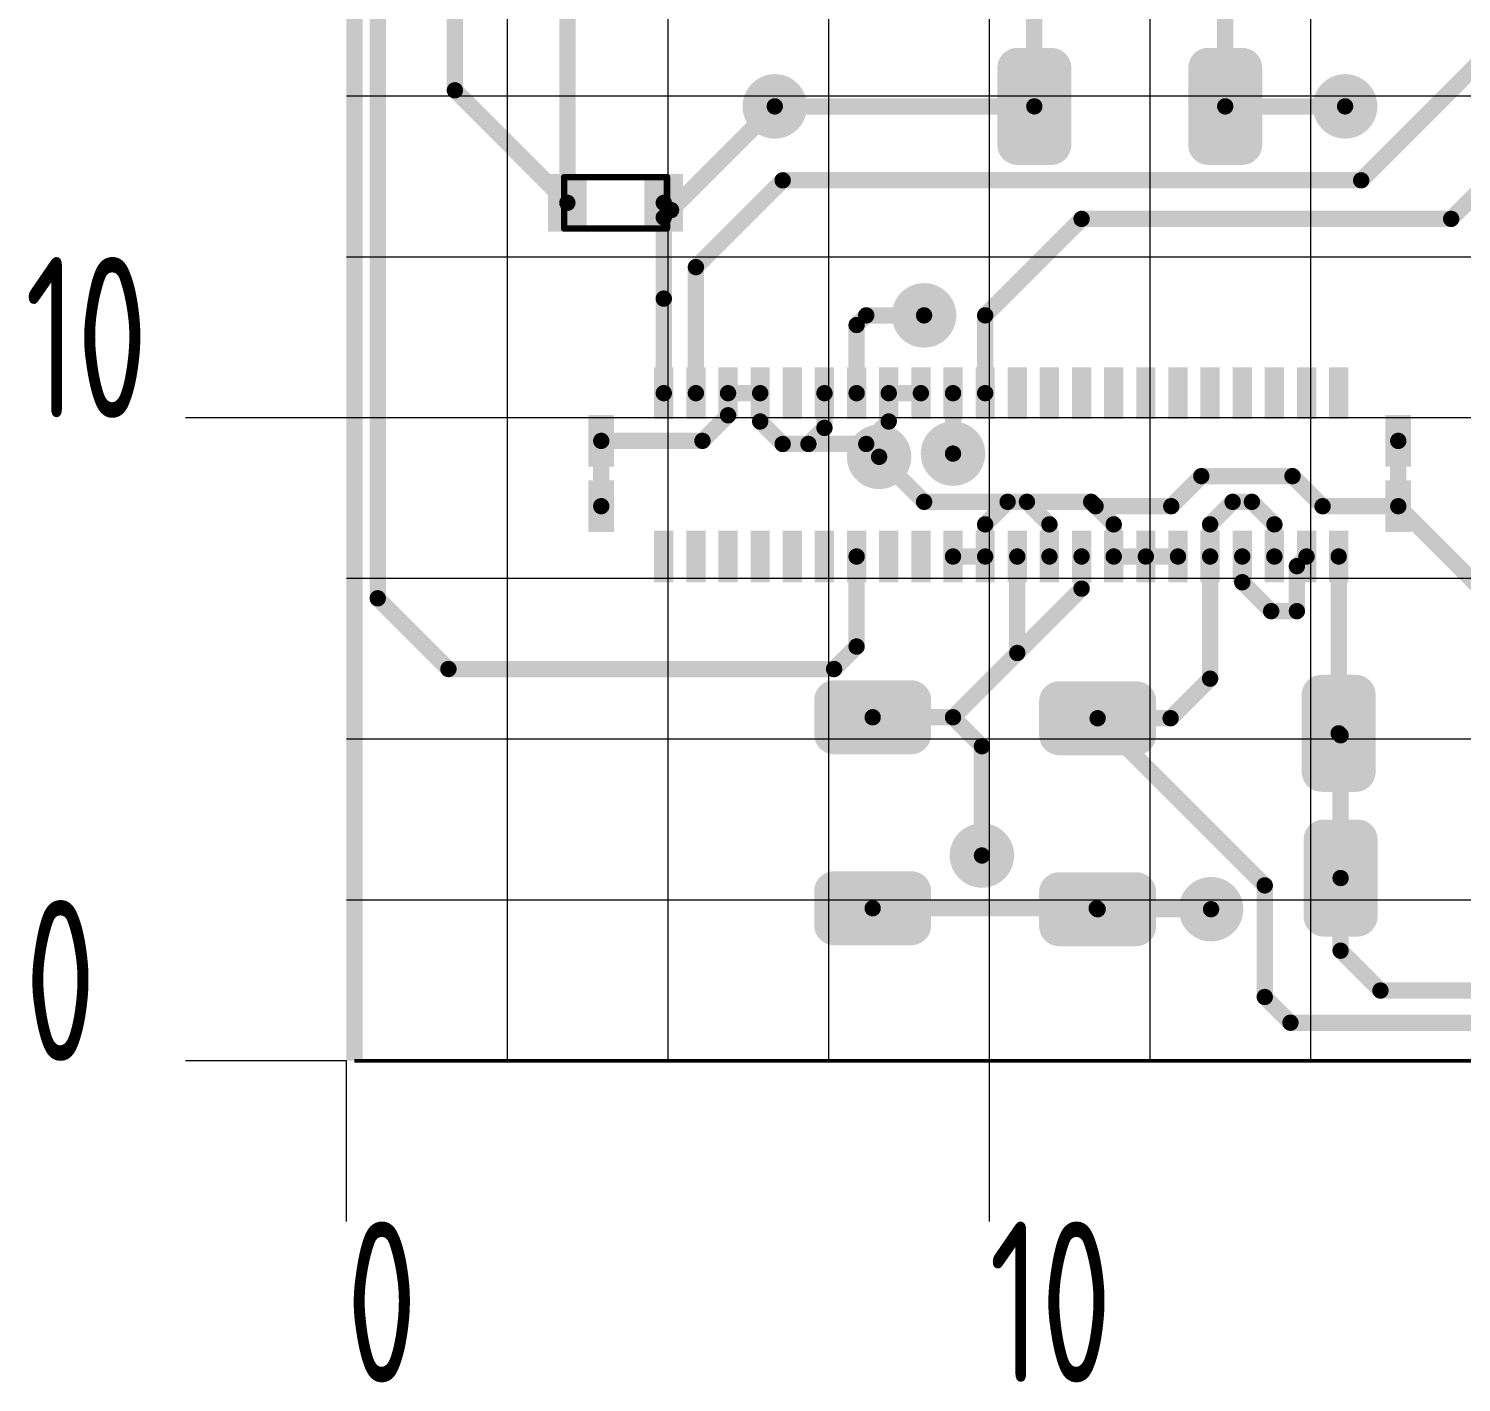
# Model space of a CAD drawing. Extents: x 1996 to 2593, y 74 to 494.
# Drawn here: x 2032.56 to 2054.85, y 312.5 to 333.55 of the extents above; entities that cross this region are included whole.
import ezdxf

# ---------------------------------------------------------------- set-up
doc = ezdxf.new("R2010")
doc.units = 0
doc.header["$MEASUREMENT"] = 0
doc.layers.get('0').update_dxf_attribs({"linetype": 'CONTINUOUS'})
for name, color, linetype in [('BottomSolder', 6, 'CONTINUOUS'), ('KeepOutLayer', 6, 'CONTINUOUS'), ('TopLayer', 1, 'CONTINUOUS')]:
    doc.layers.add(name, color=color, linetype=linetype)
doc.styles.add('ЕСКД', font='eskd15.shx', dxfattribs={"width": 0.8})

# ---------------------------------------------------------------- blocks, each defined once
blk = doc.blocks.new('CAP3216X125N_2')
at = {"layer": 'TopLayer', "const_width": 0.31049976}
for points in [[(-1.9047587, 0.59953398, 1), (-1.59425894, 0.59953398, 1)], [(-1.37575798, 0.59953398, 1), (-1.06525822, 0.59953398, 1)], [(1.0652125, 0.59953398, 1), (1.37571226, 0.59953398, 1)], [(1.59421322, 0.59953398, 1), (1.90471298, 0.59953398, 1)], [(-1.9047587, -0.5994628599999999, 1), (-1.59425894, -0.5994628599999999, 1)], [(-1.37575798, -0.5994628599999999, 1), (-1.06525822, -0.5994628599999999, 1)], [(1.0652125, -0.5994628599999999, 1), (1.37571226, -0.5994628599999999, 1)], [(1.59421322, -0.5994628599999999, 1), (1.90471298, -0.5994628599999999, 1)]]:
    blk.add_lwpolyline(points, format="xyb", close=True, dxfattribs=at)
at = {"layer": 'TopLayer'}
for points in [[(-1.2205081, -0.9099626199999999), (-1.2205081, 0.9100337399999999), (-1.74950882, -0.9099626199999999), (-1.74950882, 0.9100337399999999)], [(1.7494631, -0.9099626199999999), (1.7494631, 0.9100337399999999), (1.22046238, -0.9099626199999999), (1.22046238, 0.9100337399999999)], [(-0.91000834, -0.5994628599999999), (-0.91000834, 0.59953398), (-2.06000858, -0.5994628599999999), (-2.06000858, 0.59953398)], [(2.05996286, -0.5994628599999999), (2.05996286, 0.59953398), (0.9099626199999999, -0.5994628599999999), (0.9099626199999999, 0.59953398)]]:
    blk.add_solid(points, dxfattribs=at)
blk = doc.blocks.new('CAP3216X125N_4')
at = {"layer": 'TopLayer', "const_width": 0.31049976}
for points in [[(-1.9047333, 0.5995035, 1), (-1.59423354, 0.5995035, 1)], [(-1.37573258, 0.5995035, 1), (-1.06523282, 0.5995035, 1)], [(1.0652379, 0.5995035, 1), (1.37573766, 0.5995035, 1)], [(1.59423862, 0.5995035, 1), (1.90473838, 0.5995035, 1)], [(-1.9047333, -0.59949334, 1), (-1.59423354, -0.59949334, 1)], [(-1.37573258, -0.59949334, 1), (-1.06523282, -0.59949334, 1)], [(1.0652379, -0.59949334, 1), (1.37573766, -0.59949334, 1)], [(1.59423862, -0.59949334, 1), (1.90473838, -0.59949334, 1)]]:
    blk.add_lwpolyline(points, format="xyb", close=True, dxfattribs=at)
at = {"layer": 'TopLayer'}
for points in [[(-1.2204827, -0.9099931), (-1.2204827, 0.91000326), (-1.74948342, -0.9099931), (-1.74948342, 0.91000326)], [(1.7494885, -0.9099931), (1.7494885, 0.91000326), (1.22048778, -0.9099931), (1.22048778, 0.91000326)], [(-0.9099829399999999, -0.59949334), (-0.9099829399999999, 0.5995035), (-2.05998318, -0.59949334), (-2.05998318, 0.5995035)], [(2.05998826, -0.59949334), (2.05998826, 0.5995035), (0.9099880199999999, -0.59949334), (0.9099880199999999, 0.5995035)]]:
    blk.add_solid(points, dxfattribs=at)
blk = doc.blocks.new('CAP3216X125N_5')
at = {"layer": 'TopLayer', "const_width": 0.31049976}
for points in [[(-1.90474092, 0.59950096, 1), (-1.59424116, 0.59950096, 1)], [(-1.3757402, 0.59950096, 1), (-1.06524044, 0.59950096, 1)], [(1.06523028, 0.59950096, 1), (1.37573004, 0.59950096, 1)], [(1.594231, 0.59950096, 1), (1.90473076, 0.59950096, 1)], [(-1.90474092, -0.59949588, 1), (-1.59424116, -0.59949588, 1)], [(-1.3757402, -0.59949588, 1), (-1.06524044, -0.59949588, 1)], [(1.06523028, -0.59949588, 1), (1.37573004, -0.59949588, 1)], [(1.594231, -0.59949588, 1), (1.90473076, -0.59949588, 1)]]:
    blk.add_lwpolyline(points, format="xyb", close=True, dxfattribs=at)
at = {"layer": 'TopLayer'}
for points in [[(-1.22049032, -0.90999564), (-1.22049032, 0.91000072), (-1.74949104, -0.90999564), (-1.74949104, 0.91000072)], [(1.74948088, -0.90999564), (1.74948088, 0.91000072), (1.22048016, -0.90999564), (1.22048016, 0.91000072)], [(-0.90999056, -0.59949588), (-0.90999056, 0.59950096), (-2.0599908, -0.59949588), (-2.0599908, 0.59950096)], [(2.05998064, -0.59949588), (2.05998064, 0.59950096), (0.9099803999999999, -0.59949588), (0.9099803999999999, 0.59950096)]]:
    blk.add_solid(points, dxfattribs=at)
blk = doc.blocks.new('CAP3216X125N_6')
at = {"layer": 'TopLayer', "const_width": 0.31049976}
for points in [[(-1.90473076, 0.5995263599999999, 1), (-1.594231, 0.5995263599999999, 1)], [(-1.37573004, 0.5995263599999999, 1), (-1.06523028, 0.5995263599999999, 1)], [(1.06524044, 0.5995263599999999, 1), (1.3757402, 0.5995263599999999, 1)], [(1.59424116, 0.5995263599999999, 1), (1.90474092, 0.5995263599999999, 1)], [(-1.90473076, -0.5994704799999999, 1), (-1.594231, -0.5994704799999999, 1)], [(-1.37573004, -0.5994704799999999, 1), (-1.06523028, -0.5994704799999999, 1)], [(1.06524044, -0.5994704799999999, 1), (1.3757402, -0.5994704799999999, 1)], [(1.59424116, -0.5994704799999999, 1), (1.90474092, -0.5994704799999999, 1)]]:
    blk.add_lwpolyline(points, format="xyb", close=True, dxfattribs=at)
at = {"layer": 'TopLayer'}
for points in [[(-1.22048016, -0.9099702399999999), (-1.22048016, 0.9100261199999999), (-1.74948088, -0.9099702399999999), (-1.74948088, 0.9100261199999999)], [(1.74949104, -0.9099702399999999), (1.74949104, 0.9100261199999999), (1.22049032, -0.9099702399999999), (1.22049032, 0.9100261199999999)], [(-0.9099803999999999, -0.5994704799999999), (-0.9099803999999999, 0.5995263599999999), (-2.05998064, -0.5994704799999999), (-2.05998064, 0.5995263599999999)], [(2.0599908, -0.5994704799999999), (2.0599908, 0.5995263599999999), (0.90999056, -0.5994704799999999), (0.90999056, 0.5995263599999999)]]:
    blk.add_solid(points, dxfattribs=at)
blk = doc.blocks.new('CAP3216X125N_8')
at = {"layer": 'TopLayer', "const_width": 0.31049976}
for points in [[(-1.9047206, 0.59950858, 1), (-1.59422084, 0.59950858, 1)], [(-1.37571988, 0.59950858, 1), (-1.06522012, 0.59950858, 1)], [(1.0652506, 0.59950858, 1), (1.37575036, 0.59950858, 1)], [(1.59425132, 0.59950858, 1), (1.90475108, 0.59950858, 1)], [(-1.9047206, -0.59948826, 1), (-1.59422084, -0.59948826, 1)], [(-1.37571988, -0.59948826, 1), (-1.06522012, -0.59948826, 1)], [(1.0652506, -0.59948826, 1), (1.37575036, -0.59948826, 1)], [(1.59425132, -0.59948826, 1), (1.90475108, -0.59948826, 1)]]:
    blk.add_lwpolyline(points, format="xyb", close=True, dxfattribs=at)
at = {"layer": 'TopLayer'}
for points in [[(-1.22047, -0.9099880199999999), (-1.22047, 0.91000834), (-1.74947072, -0.9099880199999999), (-1.74947072, 0.91000834)], [(1.7495012, -0.9099880199999999), (1.7495012, 0.91000834), (1.22050048, -0.9099880199999999), (1.22050048, 0.91000834)], [(-0.9099702399999999, -0.59948826), (-0.9099702399999999, 0.59950858), (-2.05997048, -0.59948826), (-2.05997048, 0.59950858)], [(2.06000096, -0.59948826), (2.06000096, 0.59950858), (0.91000072, -0.59948826), (0.91000072, 0.59950858)]]:
    blk.add_solid(points, dxfattribs=at)
blk = doc.blocks.new('___0603_61')
at = {"layer": 'KeepOutLayer', "const_width": 0.0999998}
for points in [[(-0.79995522, -0.3999865), (-0.79995522, 0.4000119)], [(-0.79995522, 0.4000119), (0.8000415799999999, 0.4000119)], [(0.8000415799999999, -0.3999865), (0.8000415799999999, 0.4000119)], [(-0.79995522, -0.3999865), (0.8000415799999999, -0.3999865)]]:
    blk.add_lwpolyline(points, dxfattribs=at)
at = {"layer": 'KeepOutLayer', "const_width": 0.0499999}
for points in [[(-0.8249538999999999, 0.4000119, 1), (-0.7749565399999999, 0.4000119, 1)], [(-0.8249538999999999, 0.4000119, 1), (-0.7749565399999999, 0.4000119, 1)], [(0.7750429, 0.4000119, 1), (0.82504026, 0.4000119, 1)], [(0.7750429, 0.4000119, 1), (0.82504026, 0.4000119, 1)], [(-0.8249538999999999, -0.3999865, 1), (-0.7749565399999999, -0.3999865, 1)], [(-0.8249538999999999, -0.3999865, 1), (-0.7749565399999999, -0.3999865, 1)], [(0.7750429, -0.3999865, 1), (0.82504026, -0.3999865, 1)], [(0.7750429, -0.3999865, 1), (0.82504026, -0.3999865, 1)]]:
    blk.add_lwpolyline(points, format="xyb", close=True, dxfattribs=at)
at = {"layer": 'TopLayer'}
for points in [[(-1.04996742, -0.4499864), (-0.44996862, -0.4499864), (-1.04996742, 0.4500118), (-0.44996862, 0.4500118)], [(0.45005498, -0.4499864), (1.05005378, -0.4499864), (0.45005498, 0.4500118), (1.05005378, 0.4500118)]]:
    blk.add_solid(points, dxfattribs=at)
blk = doc.blocks.new('GCT_FFC2B28_22_G_REVA_128')
at = {"layer": 'TopLayer'}
for points in [[(-5.39999428, 0.85001354), (-5.09999488, 0.85001354), (-5.39999428, 1.65001194), (-5.09999488, 1.65001194)], [(-4.89996988, 0.85001354), (-4.59997048, 0.85001354), (-4.89996988, 1.65001194), (-4.59997048, 1.65001194)], [(-4.39999628, 0.85001354), (-4.09999688, 0.85001354), (-4.39999628, 1.65001194), (-4.09999688, 1.65001194)], [(-3.89997188, 0.85001354), (-3.59997248, 0.85001354), (-3.89997188, 1.65001194), (-3.59997248, 1.65001194)], [(-3.39999828, 0.85001354), (-3.09999888, 0.85001354), (-3.39999828, 1.65001194), (-3.09999888, 1.65001194)], [(-2.89997388, 0.85001354), (-2.59997448, 0.85001354), (-2.89997388, 1.65001194), (-2.59997448, 1.65001194)], [(-2.40000028, 0.85001354), (-2.10000088, 0.85001354), (-2.40000028, 1.65001194), (-2.10000088, 1.65001194)], [(-1.89997588, 0.85001354), (-1.59997648, 0.85001354), (-1.89997588, 1.65001194), (-1.59997648, 1.65001194)], [(-1.40000228, 0.85001354), (-1.10000288, 0.85001354), (-1.40000228, 1.65001194), (-1.10000288, 1.65001194)], [(-0.8999778799999999, 0.85001354), (-0.59997848, 0.85001354), (-0.8999778799999999, 1.65001194), (-0.59997848, 1.65001194)], [(-0.40000428, 0.85001354), (-0.10000488, 0.85001354), (-0.40000428, 1.65001194), (-0.10000488, 1.65001194)], [(0.10002012, 0.85001354), (0.40001952, 0.85001354), (0.10002012, 1.65001194), (0.40001952, 1.65001194)], [(0.60004452, 0.85001354), (0.90004392, 0.85001354), (0.60004452, 1.65001194), (0.90004392, 1.65001194)], [(1.10001812, 0.85001354), (1.40001752, 0.85001354), (1.10001812, 1.65001194), (1.40001752, 1.65001194)], [(1.60004252, 0.85001354), (1.90004192, 0.85001354), (1.60004252, 1.65001194), (1.90004192, 1.65001194)], [(2.10001612, 0.85001354), (2.40001552, 0.85001354), (2.10001612, 1.65001194), (2.40001552, 1.65001194)], [(2.60004052, 0.85001354), (2.90003992, 0.85001354), (2.60004052, 1.65001194), (2.90003992, 1.65001194)], [(3.10001412, 0.85001354), (3.40001352, 0.85001354), (3.10001412, 1.65001194), (3.40001352, 1.65001194)], [(3.60003852, 0.85001354), (3.90003792, 0.85001354), (3.60003852, 1.65001194), (3.90003792, 1.65001194)], [(4.10001212, 0.85001354), (4.40001152, 0.85001354), (4.10001212, 1.65001194), (4.40001152, 1.65001194)], [(4.60003652, 0.85001354), (4.90003592, 0.85001354), (4.60003652, 1.65001194), (4.90003592, 1.65001194)], [(5.100010119999999, 0.85001354), (5.400009519999999, 0.85001354), (5.100010119999999, 1.65001194), (5.400009519999999, 1.65001194)], [(-6.42296658, 0.10802874), (-6.02296738, 0.10802874), (-6.42296658, 0.90802714), (-6.02296738, 0.90802714)], [(5.977008619999999, 0.10802874), (6.377007819999999, 0.10802874), (5.977008619999999, 0.90802714), (6.377007819999999, 0.90802714)], [(-6.42296658, -0.90797126), (-6.02296738, -0.90797126), (-6.42296658, -0.10797286), (-6.02296738, -0.10797286)], [(5.977008619999999, -0.90797126), (6.377007819999999, -0.90797126), (5.977008619999999, -0.10797286), (6.377007819999999, -0.10797286)], [(-5.39999428, -1.68998646), (-5.09999488, -1.68998646), (-5.39999428, -0.88998806), (-5.09999488, -0.88998806)], [(-4.89996988, -1.68998646), (-4.59997048, -1.68998646), (-4.89996988, -0.88998806), (-4.59997048, -0.88998806)], [(-4.39999628, -1.68998646), (-4.09999688, -1.68998646), (-4.39999628, -0.88998806), (-4.09999688, -0.88998806)], [(-3.89997188, -1.68998646), (-3.59997248, -1.68998646), (-3.89997188, -0.88998806), (-3.59997248, -0.88998806)], [(-3.39999828, -1.68998646), (-3.09999888, -1.68998646), (-3.39999828, -0.88998806), (-3.09999888, -0.88998806)], [(-2.89997388, -1.68998646), (-2.59997448, -1.68998646), (-2.89997388, -0.88998806), (-2.59997448, -0.88998806)], [(-2.40000028, -1.68998646), (-2.10000088, -1.68998646), (-2.40000028, -0.88998806), (-2.10000088, -0.88998806)], [(-1.89997588, -1.68998646), (-1.59997648, -1.68998646), (-1.89997588, -0.88998806), (-1.59997648, -0.88998806)], [(-1.40000228, -1.68998646), (-1.10000288, -1.68998646), (-1.40000228, -0.88998806), (-1.10000288, -0.88998806)], [(-0.8999778799999999, -1.68998646), (-0.59997848, -1.68998646), (-0.8999778799999999, -0.88998806), (-0.59997848, -0.88998806)], [(-0.40000428, -1.68998646), (-0.10000488, -1.68998646), (-0.40000428, -0.88998806), (-0.10000488, -0.88998806)], [(0.10002012, -1.68998646), (0.40001952, -1.68998646), (0.10002012, -0.88998806), (0.40001952, -0.88998806)], [(0.60004452, -1.68998646), (0.90004392, -1.68998646), (0.60004452, -0.88998806), (0.90004392, -0.88998806)], [(1.10001812, -1.68998646), (1.40001752, -1.68998646), (1.10001812, -0.88998806), (1.40001752, -0.88998806)], [(1.60004252, -1.68998646), (1.90004192, -1.68998646), (1.60004252, -0.88998806), (1.90004192, -0.88998806)], [(2.10001612, -1.68998646), (2.40001552, -1.68998646), (2.10001612, -0.88998806), (2.40001552, -0.88998806)], [(2.60004052, -1.68998646), (2.90003992, -1.68998646), (2.60004052, -0.88998806), (2.90003992, -0.88998806)], [(3.10001412, -1.68998646), (3.40001352, -1.68998646), (3.10001412, -0.88998806), (3.40001352, -0.88998806)], [(3.60003852, -1.68998646), (3.90003792, -1.68998646), (3.60003852, -0.88998806), (3.90003792, -0.88998806)], [(4.10001212, -1.68998646), (4.40001152, -1.68998646), (4.10001212, -0.88998806), (4.40001152, -0.88998806)], [(4.60003652, -1.68998646), (4.90003592, -1.68998646), (4.60003652, -0.88998806), (4.90003592, -0.88998806)], [(5.100010119999999, -1.68998646), (5.400009519999999, -1.68998646), (5.100010119999999, -0.88998806), (5.400009519999999, -0.88998806)]]:
    blk.add_solid(points, dxfattribs=at)

msp = doc.modelspace()

# ---------------------------------------------------------------- linework, layer by layer
at = {"lineweight": 9}
for p, q in [((2040, 397.5), (2040, 317.50000696)), ((2042.49998746, 397.5), (2042.49998746, 317.50001966)), ((2045, 397.5), (2045, 317.50000696)), ((2047.5, 397.5), (2047.5, 315.00001016)), ((2050, 397.5), (2050, 317.50000696)), ((2052.5, 397.5), (2052.5, 317.50000696)), ((2137.50001336, 332.50001016), (2037.5000127, 332.50001016)), ((2137.50001336, 330.00001016), (2037.5000127, 330.00001016)), ((2137.50001336, 327.50001016), (2035, 327.50001016)), ((2137.50001336, 325.00001016), (2037.5000127, 325.00001016)), ((2137.50000066, 322.50000966), (2037.5, 322.50000966)), ((2137.50000066, 320.00001016), (2037.5, 320.00001016)), ((2037.5, 317.5000095), (2035, 317.50001016)), ((2037.5, 315.00001016), (2037.5, 317.50000696))]:
    msp.add_line(p, q, dxfattribs=at)
at = {"layer": 'BottomSolder', "const_width": 0.5015992}
for points in [[(2043.914845214487, 332.3426569530475, 1), (2044.416444414487, 332.3426569530475, 1)], [(2052.787827214487, 332.3426569530475, 1), (2053.289426414487, 332.3426569530475, 1)], [(2046.237776814487, 329.0926253530475, 1), (2046.739376014487, 329.0926253530475, 1)], [(2046.687814014487, 326.9426169530475, 1), (2047.189413214487, 326.9426169530475, 1)], [(2045.537803614487, 326.8926297530475, 1), (2046.039402814487, 326.8926297530475, 1)], [(2047.137800414487, 320.6926421530475, 1), (2047.639399614487, 320.6926421530475, 1)], [(2050.702792014487, 319.8576425530476, 1), (2051.204391214487, 319.8576425530476, 1)]]:
    msp.add_lwpolyline(points, format="xyb", close=True, dxfattribs=at)
at = {"layer": 'KeepOutLayer', "lineweight": 50}
msp.add_line((2037.627009383816, 317.5000162480341), (2152.499991005001, 317.5000162480341), dxfattribs=at)
at = {"layer": 'KeepOutLayer', "lineweight": 50, "const_width": 0.254}
msp.add_lwpolyline([(2037.627009383816, 317.5000162480341), (2037.627009383816, 381.5000162480341)], dxfattribs=at)
at = {"layer": 'TopLayer', "const_width": 0.254}
for points in [[(2037.988618814487, 324.6926341530475), (2037.988618814487, 340.8926017530475)], [(2039.188616414487, 332.5926437530475), (2039.188616414487, 337.1926345530475)], [(2051.173555614487, 332.3426569530475), (2051.173555614487, 337.3076457530476)], [(2040.938625614487, 330.8426345530475), (2040.938625614487, 334.6106229530475)], [(2048.203584414487, 332.3426569530475), (2048.203584414487, 334.5925381530475)], [(2053.288613614487, 331.1926465530475), (2055.388584014487, 333.2926169530476)], [(2054.688610814487, 330.5926477530475), (2056.938593614487, 332.8426305530475)], [(2039.188616414487, 332.5926437530475), (2040.938625614487, 330.8426345530475)], [(2042.438597214487, 330.6156093530475), (2044.165644814487, 332.3426569530475)], [(2042.438597214487, 330.6156093530475), (2044.165644814487, 332.3426569530475)], [(2042.552135214487, 330.7291473530475), (2044.165644814487, 332.3426569530475)], [(2044.165644814487, 332.3426569530475), (2048.203584414487, 332.3426569530475)], [(2051.173555614487, 332.3426569530475), (2053.038626814487, 332.3426569530475)], [(2042.938621614487, 329.8426365530475), (2044.288580814487, 331.1926465530475)], [(2044.288580814487, 331.1926465530475), (2053.288613614487, 331.1926465530475)], [(2042.438648014487, 329.3528737530475), (2042.438648014487, 330.8426345530475)], [(2042.438648014487, 330.6156601530475), (2042.552135214487, 330.7291473530475)], [(2042.438597214487, 327.8826201530475), (2042.438597214487, 330.6156093530475)], [(2047.438587214487, 329.0926253530475), (2048.938609614487, 330.5926477530475)], [(2048.938609614487, 330.5926477530475), (2054.688610814487, 330.5926477530475)], [(2042.938621614487, 327.8826201530475), (2042.938621614487, 329.8426365530475)], [(2042.438597214487, 329.3528229530476), (2042.438648014487, 329.3528737530475)], [(2042.438597214487, 327.8826201530475), (2042.438597214487, 329.3528229530476)], [(2045.438591214487, 328.9426129530476), (2045.588603614487, 329.0926253530475)], [(2045.588603614487, 329.0926253530475), (2046.488576414487, 329.0926253530475)], [(2047.438587214487, 327.8826201530475), (2047.438587214487, 329.0926253530475)], [(2045.438591214487, 327.8826201530475), (2045.438591214487, 328.9426129530476)], [(2043.438595214487, 327.8826201530475), (2043.938619614487, 327.8826201530475)], [(2043.438595214487, 327.5386533530476), (2043.438595214487, 327.8826201530475)], [(2043.938619614487, 327.4425905530475), (2043.938619614487, 327.8826201530475)], [(2044.938617614487, 327.3426669530475), (2044.938617614487, 327.8826201530475)], [(2045.938615614487, 327.8826201530475), (2046.438589214487, 327.8826201530475)], [(2045.938615614487, 327.4426413530476), (2045.938615614487, 327.8826201530475)], [(2046.938613614487, 326.9426169530475), (2046.938613614487, 327.8826201530475)], [(2043.040577214487, 327.1406353530476), (2043.438595214487, 327.5386533530476)], [(2043.938619614487, 327.4425905530475), (2044.288580814487, 327.0926293530476)], [(2044.688580014487, 327.0926293530476), (2044.938617614487, 327.3426669530475)], [(2045.588603614487, 327.0926293530476), (2045.938615614487, 327.4426413530476)], [(2041.465624814487, 326.1246353530475), (2041.465624814487, 327.1406353530476)], [(2041.465624814487, 327.1406353530476), (2043.040577214487, 327.1406353530476)], [(2044.288580814487, 327.0926293530476), (2044.688580014487, 327.0926293530476)], [(2044.688580014487, 327.0926293530476), (2045.588603614487, 327.0926293530476)], [(2045.588603614487, 327.0926293530476), (2045.788603214487, 326.8926297530475)], [(2053.865600014487, 326.1246353530475), (2053.865600014487, 327.1406353530476)], [(2045.788603214487, 326.8926297530475), (2046.488576414487, 326.1926057530475)], [(2050.333831614487, 326.1246353530475), (2050.801801214487, 326.5926049530476)], [(2050.801801214487, 326.5926049530476), (2052.220340414487, 326.5926049530476)], [(2052.220340414487, 326.5926049530476), (2052.688360814487, 326.1246353530475)], [(2046.488576414487, 326.1926057530475), (2047.788599214487, 326.1926057530475)], [(2047.438587214487, 325.8425937530475), (2047.788599214487, 326.1926057530475)], [(2047.788599214487, 326.1926057530475), (2048.088573214487, 326.1926057530475)], [(2048.088573214487, 326.1926057530475), (2048.438636014487, 325.8425937530475)], [(2048.088573214487, 326.1926057530475), (2049.088571214487, 326.1926057530475)], [(2049.088571214487, 326.1926057530475), (2049.156592414487, 326.1246353530475)], [(2050.938605614487, 325.8426445530475), (2051.288617614487, 326.1926057530475)], [(2051.288617614487, 326.1926057530475), (2051.588591614487, 326.1926057530475)], [(2051.588591614487, 326.1926057530475), (2051.938603614487, 325.8425937530475)], [(2049.156592414487, 326.1246353530475), (2049.438634014487, 325.8425937530475)], [(2049.156592414487, 326.1246353530475), (2050.333831614487, 326.1246353530475)], [(2052.688360814487, 326.1246353530475), (2053.865600014487, 326.1246353530475)], [(2053.865600014487, 326.1246353530475), (2055.908572814487, 324.0816625530476)], [(2047.438587214487, 325.3426201530476), (2047.438587214487, 325.8425937530475)], [(2048.438636014487, 325.3426201530476), (2048.438636014487, 325.8425937530475)], [(2049.438634014487, 325.3426201530476), (2049.438634014487, 325.8425937530475)], [(2050.938605614487, 325.3426201530476), (2050.938605614487, 325.8426445530475)], [(2051.938603614487, 325.3426201530476), (2051.938603614487, 325.8425937530475)], [(2045.438591214487, 323.9426229530475), (2045.438591214487, 325.3426201530476)], [(2046.938613614487, 325.3426201530476), (2047.438587214487, 325.3426201530476)], [(2047.938611614487, 323.8426485530476), (2047.938611614487, 325.3426201530476)], [(2048.938609614487, 324.8426465530476), (2048.938609614487, 325.3426201530476)], [(2049.438634014487, 325.3426201530476), (2049.938607614487, 325.3426201530476)], [(2049.938607614487, 325.3426201530476), (2050.438632014487, 325.3426201530476)], [(2050.938605614487, 323.4426493530476), (2050.938605614487, 325.3426201530476)], [(2051.438630014487, 324.9425701530475), (2051.438630014487, 325.3426201530476)], [(2052.288615614487, 325.1926077530475), (2052.438628014487, 325.3426201530476)], [(2052.938601614487, 322.5926129530475), (2052.938601614487, 325.3426201530476)], [(2052.288615614487, 324.4926345530475), (2052.288615614487, 325.1926077530475)], [(2051.438630014487, 324.9425701530475), (2051.888616414487, 324.4926345530475)], [(2037.988618814487, 324.6926341530475), (2039.088591214487, 323.5926109530475)], [(2047.938611614487, 323.8426485530476), (2048.938609614487, 324.8426465530476)], [(2051.888616414487, 324.4926345530475), (2052.288615614487, 324.4926345530475)], [(2045.088579214487, 323.5926109530475), (2045.438591214487, 323.9426229530475)], [(2046.938562814487, 322.8425997530475), (2047.938611614487, 323.8426485530476)], [(2039.088591214487, 323.5926109530475), (2045.088579214487, 323.5926109530475)], [(2050.323570014487, 322.8276137530475), (2050.938605614487, 323.4426493530476)], [(2045.688578014487, 322.8425997530475), (2046.938562814487, 322.8425997530475)], [(2046.938562814487, 322.8425997530475), (2047.388600014487, 322.3925625530475)], [(2049.188596414487, 322.8276137530475), (2050.323570014487, 322.8276137530475)], [(2049.188596414487, 322.8276137530475), (2051.788591214487, 320.2276189530475)], [(2052.938601614487, 322.5926129530475), (2052.968624414487, 322.5625901530476)], [(2052.968624414487, 320.3426301530475), (2052.968624414487, 322.5625901530476)], [(2047.388600014487, 320.6926421530475), (2047.388600014487, 322.3925625530475)], [(2051.788591214487, 318.4926465530476), (2051.788591214487, 320.2276189530475)], [(2052.968624414487, 319.2125841530475), (2052.968624414487, 320.3426301530475)], [(2045.688578014487, 319.8726285530475), (2049.173610414487, 319.8726285530475)], [(2049.173610414487, 319.8726285530475), (2049.188596414487, 319.8576425530476)], [(2049.188596414487, 319.8576425530476), (2050.953591614487, 319.8576425530476)], [(2052.968624414487, 319.2125841530475), (2053.588587614487, 318.5926209530475)], [(2051.788591214487, 318.4926465530476), (2052.188590414487, 318.0926473530475)], [(2053.588587614487, 318.5926209530475), (2060.288599614487, 318.5926209530475)], [(2052.188590414487, 318.0926473530475), (2133.588580014487, 318.0926473530475)]]:
    msp.add_lwpolyline(points, dxfattribs=at)
at = {"layer": 'TopLayer'}
for points, const_width in [([(2039.125116414487, 332.5926437530475, 1), (2039.252116414487, 332.5926437530475, 1)], 0.127), ([(2039.125116414487, 332.5926437530475, 1), (2039.252116414487, 332.5926437530475, 1)], 0.127), ([(2043.965645214487, 332.3426569530475, 1), (2044.365644414487, 332.3426569530475, 1)], 0.3999992), ([(2052.838627214487, 332.3426569530475, 1), (2053.238626414487, 332.3426569530475, 1)], 0.3999992), ([(2044.102144814487, 332.3426569530475, 1), (2044.229144814487, 332.3426569530475, 1)], 0.127), ([(2044.102144814487, 332.3426569530475, 1), (2044.229144814487, 332.3426569530475, 1)], 0.127), ([(2044.102144814487, 332.3426569530475, 1), (2044.229144814487, 332.3426569530475, 1)], 0.127), ([(2044.102144814487, 332.3426569530475, 1), (2044.229144814487, 332.3426569530475, 1)], 0.127), ([(2048.140084414487, 332.3426569530475, 1), (2048.267084414487, 332.3426569530475, 1)], 0.127), ([(2048.140084414487, 332.3426569530475, 1), (2048.267084414487, 332.3426569530475, 1)], 0.127), ([(2051.110055614487, 332.3426569530475, 1), (2051.237055614487, 332.3426569530475, 1)], 0.127), ([(2051.110055614487, 332.3426569530475, 1), (2051.237055614487, 332.3426569530475, 1)], 0.127), ([(2052.975126814487, 332.3426569530475, 1), (2053.102126814487, 332.3426569530475, 1)], 0.127), ([(2044.225080814487, 331.1926465530475, 1), (2044.352080814487, 331.1926465530475, 1)], 0.127), ([(2044.225080814487, 331.1926465530475, 1), (2044.352080814487, 331.1926465530475, 1)], 0.127), ([(2053.225113614487, 331.1926465530475, 1), (2053.352113614487, 331.1926465530475, 1)], 0.127), ([(2053.225113614487, 331.1926465530475, 1), (2053.352113614487, 331.1926465530475, 1)], 0.127), ([(2040.875125614487, 330.8426345530475, 1), (2041.002125614487, 330.8426345530475, 1)], 0.127), ([(2040.875125614487, 330.8426345530475, 1), (2041.002125614487, 330.8426345530475, 1)], 0.127), ([(2042.375148014487, 330.8426345530475, 1), (2042.502148014487, 330.8426345530475, 1)], 0.127), ([(2042.488635214487, 330.7291473530475, 1), (2042.615635214487, 330.7291473530475, 1)], 0.127), ([(2042.488635214487, 330.7291473530475, 1), (2042.615635214487, 330.7291473530475, 1)], 0.127), ([(2042.375097214487, 330.6156093530475, 1), (2042.502097214487, 330.6156093530475, 1)], 0.127), ([(2042.375097214487, 330.6156093530475, 1), (2042.502097214487, 330.6156093530475, 1)], 0.127), ([(2042.375097214487, 330.6156093530475, 1), (2042.502097214487, 330.6156093530475, 1)], 0.127), ([(2042.375148014487, 330.6156601530475, 1), (2042.502148014487, 330.6156601530475, 1)], 0.127), ([(2048.875109614487, 330.5926477530475, 1), (2049.002109614487, 330.5926477530475, 1)], 0.127), ([(2048.875109614487, 330.5926477530475, 1), (2049.002109614487, 330.5926477530475, 1)], 0.127), ([(2054.625110814487, 330.5926477530475, 1), (2054.752110814487, 330.5926477530475, 1)], 0.127), ([(2054.625110814487, 330.5926477530475, 1), (2054.752110814487, 330.5926477530475, 1)], 0.127), ([(2042.875121614487, 329.8426365530475, 1), (2043.002121614487, 329.8426365530475, 1)], 0.127), ([(2042.875121614487, 329.8426365530475, 1), (2043.002121614487, 329.8426365530475, 1)], 0.127), ([(2042.375097214487, 329.3528229530476, 1), (2042.502097214487, 329.3528229530476, 1)], 0.127), ([(2042.375097214487, 329.3528229530476, 1), (2042.502097214487, 329.3528229530476, 1)], 0.127), ([(2042.375148014487, 329.3528737530475, 1), (2042.502148014487, 329.3528737530475, 1)], 0.127), ([(2042.375148014487, 329.3528737530475, 1), (2042.502148014487, 329.3528737530475, 1)], 0.127), ([(2046.288576814487, 329.0926253530475, 1), (2046.688576014487, 329.0926253530475, 1)], 0.3999992), ([(2045.525103614487, 329.0926253530475, 1), (2045.652103614487, 329.0926253530475, 1)], 0.127), ([(2045.525103614487, 329.0926253530475, 1), (2045.652103614487, 329.0926253530475, 1)], 0.127), ([(2046.425076414487, 329.0926253530475, 1), (2046.552076414487, 329.0926253530475, 1)], 0.127), ([(2047.375087214487, 329.0926253530475, 1), (2047.502087214487, 329.0926253530475, 1)], 0.127), ([(2047.375087214487, 329.0926253530475, 1), (2047.502087214487, 329.0926253530475, 1)], 0.127), ([(2045.375091214487, 328.9426129530476, 1), (2045.502091214487, 328.9426129530476, 1)], 0.127), ([(2045.375091214487, 328.9426129530476, 1), (2045.502091214487, 328.9426129530476, 1)], 0.127), ([(2042.375097214487, 327.8826201530475, 1), (2042.502097214487, 327.8826201530475, 1)], 0.127), ([(2042.375097214487, 327.8826201530475, 1), (2042.502097214487, 327.8826201530475, 1)], 0.127), ([(2042.875121614487, 327.8826201530475, 1), (2043.002121614487, 327.8826201530475, 1)], 0.127), ([(2043.375095214487, 327.8826201530475, 1), (2043.502095214487, 327.8826201530475, 1)], 0.127), ([(2043.375095214487, 327.8826201530475, 1), (2043.502095214487, 327.8826201530475, 1)], 0.127), ([(2043.875119614487, 327.8826201530475, 1), (2044.002119614487, 327.8826201530475, 1)], 0.127), ([(2043.875119614487, 327.8826201530475, 1), (2044.002119614487, 327.8826201530475, 1)], 0.127), ([(2044.875117614487, 327.8826201530475, 1), (2045.002117614487, 327.8826201530475, 1)], 0.127), ([(2045.375091214487, 327.8826201530475, 1), (2045.502091214487, 327.8826201530475, 1)], 0.127), ([(2045.875115614487, 327.8826201530475, 1), (2046.002115614487, 327.8826201530475, 1)], 0.127), ([(2045.875115614487, 327.8826201530475, 1), (2046.002115614487, 327.8826201530475, 1)], 0.127), ([(2046.375089214487, 327.8826201530475, 1), (2046.502089214487, 327.8826201530475, 1)], 0.127), ([(2046.875113614487, 327.8826201530475, 1), (2047.002113614487, 327.8826201530475, 1)], 0.127), ([(2047.375087214487, 327.8826201530475, 1), (2047.502087214487, 327.8826201530475, 1)], 0.127), ([(2043.375095214487, 327.5386533530476, 1), (2043.502095214487, 327.5386533530476, 1)], 0.127), ([(2043.375095214487, 327.5386533530476, 1), (2043.502095214487, 327.5386533530476, 1)], 0.127), ([(2043.875119614487, 327.4425905530475, 1), (2044.002119614487, 327.4425905530475, 1)], 0.127), ([(2043.875119614487, 327.4425905530475, 1), (2044.002119614487, 327.4425905530475, 1)], 0.127), ([(2044.875117614487, 327.3426669530475, 1), (2045.002117614487, 327.3426669530475, 1)], 0.127), ([(2044.875117614487, 327.3426669530475, 1), (2045.002117614487, 327.3426669530475, 1)], 0.127), ([(2045.875115614487, 327.4426413530476, 1), (2046.002115614487, 327.4426413530476, 1)], 0.127), ([(2045.875115614487, 327.4426413530476, 1), (2046.002115614487, 327.4426413530476, 1)], 0.127), ([(2041.402124814487, 327.1406353530476, 1), (2041.529124814487, 327.1406353530476, 1)], 0.127), ([(2041.402124814487, 327.1406353530476, 1), (2041.529124814487, 327.1406353530476, 1)], 0.127), ([(2042.977077214487, 327.1406353530476, 1), (2043.104077214487, 327.1406353530476, 1)], 0.127), ([(2042.977077214487, 327.1406353530476, 1), (2043.104077214487, 327.1406353530476, 1)], 0.127), ([(2044.225080814487, 327.0926293530476, 1), (2044.352080814487, 327.0926293530476, 1)], 0.127), ([(2044.225080814487, 327.0926293530476, 1), (2044.352080814487, 327.0926293530476, 1)], 0.127), ([(2044.625080014487, 327.0926293530476, 1), (2044.752080014487, 327.0926293530476, 1)], 0.127), ([(2044.625080014487, 327.0926293530476, 1), (2044.752080014487, 327.0926293530476, 1)], 0.127), ([(2044.625080014487, 327.0926293530476, 1), (2044.752080014487, 327.0926293530476, 1)], 0.127), ([(2045.588603614487, 326.8926297530475, 1), (2045.988602814487, 326.8926297530475, 1)], 0.3999992), ([(2045.525103614487, 327.0926293530476, 1), (2045.652103614487, 327.0926293530476, 1)], 0.127), ([(2045.525103614487, 327.0926293530476, 1), (2045.652103614487, 327.0926293530476, 1)], 0.127), ([(2045.525103614487, 327.0926293530476, 1), (2045.652103614487, 327.0926293530476, 1)], 0.127), ([(2046.738614014487, 326.9426169530475, 1), (2047.138613214487, 326.9426169530475, 1)], 0.3999992), ([(2053.802100014487, 327.1406353530476, 1), (2053.929100014487, 327.1406353530476, 1)], 0.127), ([(2045.725103214487, 326.8926297530475, 1), (2045.852103214487, 326.8926297530475, 1)], 0.127), ([(2045.725103214487, 326.8926297530475, 1), (2045.852103214487, 326.8926297530475, 1)], 0.127), ([(2046.875113614487, 326.9426169530475, 1), (2047.002113614487, 326.9426169530475, 1)], 0.127), ([(2050.738301214487, 326.5926049530476, 1), (2050.865301214487, 326.5926049530476, 1)], 0.127), ([(2050.738301214487, 326.5926049530476, 1), (2050.865301214487, 326.5926049530476, 1)], 0.127), ([(2052.156840414487, 326.5926049530476, 1), (2052.283840414487, 326.5926049530476, 1)], 0.127), ([(2052.156840414487, 326.5926049530476, 1), (2052.283840414487, 326.5926049530476, 1)], 0.127), ([(2046.425076414487, 326.1926057530475, 1), (2046.552076414487, 326.1926057530475, 1)], 0.127), ([(2046.425076414487, 326.1926057530475, 1), (2046.552076414487, 326.1926057530475, 1)], 0.127), ([(2047.725099214487, 326.1926057530475, 1), (2047.852099214487, 326.1926057530475, 1)], 0.127), ([(2047.725099214487, 326.1926057530475, 1), (2047.852099214487, 326.1926057530475, 1)], 0.127), ([(2047.725099214487, 326.1926057530475, 1), (2047.852099214487, 326.1926057530475, 1)], 0.127), ([(2048.025073214487, 326.1926057530475, 1), (2048.152073214487, 326.1926057530475, 1)], 0.127), ([(2048.025073214487, 326.1926057530475, 1), (2048.152073214487, 326.1926057530475, 1)], 0.127), ([(2048.025073214487, 326.1926057530475, 1), (2048.152073214487, 326.1926057530475, 1)], 0.127), ([(2049.025071214487, 326.1926057530475, 1), (2049.152071214487, 326.1926057530475, 1)], 0.127), ([(2049.025071214487, 326.1926057530475, 1), (2049.152071214487, 326.1926057530475, 1)], 0.127), ([(2051.225117614487, 326.1926057530475, 1), (2051.352117614487, 326.1926057530475, 1)], 0.127), ([(2051.225117614487, 326.1926057530475, 1), (2051.352117614487, 326.1926057530475, 1)], 0.127), ([(2051.525091614487, 326.1926057530475, 1), (2051.652091614487, 326.1926057530475, 1)], 0.127), ([(2051.525091614487, 326.1926057530475, 1), (2051.652091614487, 326.1926057530475, 1)], 0.127), ([(2041.402124814487, 326.1246353530475, 1), (2041.529124814487, 326.1246353530475, 1)], 0.127), ([(2049.093092414487, 326.1246353530475, 1), (2049.220092414487, 326.1246353530475, 1)], 0.127), ([(2049.093092414487, 326.1246353530475, 1), (2049.220092414487, 326.1246353530475, 1)], 0.127), ([(2049.093092414487, 326.1246353530475, 1), (2049.220092414487, 326.1246353530475, 1)], 0.127), ([(2050.270331614487, 326.1246353530475, 1), (2050.397331614487, 326.1246353530475, 1)], 0.127), ([(2050.270331614487, 326.1246353530475, 1), (2050.397331614487, 326.1246353530475, 1)], 0.127), ([(2052.624860814487, 326.1246353530475, 1), (2052.751860814487, 326.1246353530475, 1)], 0.127), ([(2052.624860814487, 326.1246353530475, 1), (2052.751860814487, 326.1246353530475, 1)], 0.127), ([(2053.802100014487, 326.1246353530475, 1), (2053.929100014487, 326.1246353530475, 1)], 0.127), ([(2053.802100014487, 326.1246353530475, 1), (2053.929100014487, 326.1246353530475, 1)], 0.127), ([(2053.802100014487, 326.1246353530475, 1), (2053.929100014487, 326.1246353530475, 1)], 0.127), ([(2047.375087214487, 325.8425937530475, 1), (2047.502087214487, 325.8425937530475, 1)], 0.127), ([(2047.375087214487, 325.8425937530475, 1), (2047.502087214487, 325.8425937530475, 1)], 0.127), ([(2048.375136014487, 325.8425937530475, 1), (2048.502136014487, 325.8425937530475, 1)], 0.127), ([(2048.375136014487, 325.8425937530475, 1), (2048.502136014487, 325.8425937530475, 1)], 0.127), ([(2049.375134014487, 325.8425937530475, 1), (2049.502134014487, 325.8425937530475, 1)], 0.127), ([(2049.375134014487, 325.8425937530475, 1), (2049.502134014487, 325.8425937530475, 1)], 0.127), ([(2050.875105614487, 325.8426445530475, 1), (2051.002105614487, 325.8426445530475, 1)], 0.127), ([(2050.875105614487, 325.8426445530475, 1), (2051.002105614487, 325.8426445530475, 1)], 0.127), ([(2051.875103614487, 325.8425937530475, 1), (2052.002103614487, 325.8425937530475, 1)], 0.127), ([(2051.875103614487, 325.8425937530475, 1), (2052.002103614487, 325.8425937530475, 1)], 0.127), ([(2045.375091214487, 325.3426201530476, 1), (2045.502091214487, 325.3426201530476, 1)], 0.127), ([(2046.875113614487, 325.3426201530476, 1), (2047.002113614487, 325.3426201530476, 1)], 0.127), ([(2047.375087214487, 325.3426201530476, 1), (2047.502087214487, 325.3426201530476, 1)], 0.127), ([(2047.375087214487, 325.3426201530476, 1), (2047.502087214487, 325.3426201530476, 1)], 0.127), ([(2047.875111614487, 325.3426201530476, 1), (2048.002111614487, 325.3426201530476, 1)], 0.127), ([(2048.375136014487, 325.3426201530476, 1), (2048.502136014487, 325.3426201530476, 1)], 0.127), ([(2048.875109614487, 325.3426201530476, 1), (2049.002109614487, 325.3426201530476, 1)], 0.127), ([(2049.375134014487, 325.3426201530476, 1), (2049.502134014487, 325.3426201530476, 1)], 0.127), ([(2049.375134014487, 325.3426201530476, 1), (2049.502134014487, 325.3426201530476, 1)], 0.127), ([(2049.875107614487, 325.3426201530476, 1), (2050.002107614487, 325.3426201530476, 1)], 0.127), ([(2049.875107614487, 325.3426201530476, 1), (2050.002107614487, 325.3426201530476, 1)], 0.127), ([(2050.375132014487, 325.3426201530476, 1), (2050.502132014487, 325.3426201530476, 1)], 0.127), ([(2050.875105614487, 325.3426201530476, 1), (2051.002105614487, 325.3426201530476, 1)], 0.127), ([(2050.875105614487, 325.3426201530476, 1), (2051.002105614487, 325.3426201530476, 1)], 0.127), ([(2051.375130014487, 325.3426201530476, 1), (2051.502130014487, 325.3426201530476, 1)], 0.127), ([(2051.875103614487, 325.3426201530476, 1), (2052.002103614487, 325.3426201530476, 1)], 0.127), ([(2052.375128014487, 325.3426201530476, 1), (2052.502128014487, 325.3426201530476, 1)], 0.127), ([(2052.875101614487, 325.3426201530476, 1), (2053.002101614487, 325.3426201530476, 1)], 0.127), ([(2052.225115614487, 325.1926077530475, 1), (2052.352115614487, 325.1926077530475, 1)], 0.127), ([(2052.225115614487, 325.1926077530475, 1), (2052.352115614487, 325.1926077530475, 1)], 0.127), ([(2051.375130014487, 324.9425701530475, 1), (2051.502130014487, 324.9425701530475, 1)], 0.127), ([(2051.375130014487, 324.9425701530475, 1), (2051.502130014487, 324.9425701530475, 1)], 0.127), ([(2037.925118814487, 324.6926341530475, 1), (2038.052118814487, 324.6926341530475, 1)], 0.127), ([(2037.925118814487, 324.6926341530475, 1), (2038.052118814487, 324.6926341530475, 1)], 0.127), ([(2048.875109614487, 324.8426465530476, 1), (2049.002109614487, 324.8426465530476, 1)], 0.127), ([(2048.875109614487, 324.8426465530476, 1), (2049.002109614487, 324.8426465530476, 1)], 0.127), ([(2051.825116414487, 324.4926345530475, 1), (2051.952116414487, 324.4926345530475, 1)], 0.127), ([(2051.825116414487, 324.4926345530475, 1), (2051.952116414487, 324.4926345530475, 1)], 0.127), ([(2052.225115614487, 324.4926345530475, 1), (2052.352115614487, 324.4926345530475, 1)], 0.127), ([(2052.225115614487, 324.4926345530475, 1), (2052.352115614487, 324.4926345530475, 1)], 0.127), ([(2045.375091214487, 323.9426229530475, 1), (2045.502091214487, 323.9426229530475, 1)], 0.127), ([(2045.375091214487, 323.9426229530475, 1), (2045.502091214487, 323.9426229530475, 1)], 0.127), ([(2047.875111614487, 323.8426485530476, 1), (2048.002111614487, 323.8426485530476, 1)], 0.127), ([(2047.875111614487, 323.8426485530476, 1), (2048.002111614487, 323.8426485530476, 1)], 0.127), ([(2047.875111614487, 323.8426485530476, 1), (2048.002111614487, 323.8426485530476, 1)], 0.127), ([(2039.025091214487, 323.5926109530475, 1), (2039.152091214487, 323.5926109530475, 1)], 0.127), ([(2039.025091214487, 323.5926109530475, 1), (2039.152091214487, 323.5926109530475, 1)], 0.127), ([(2045.025079214487, 323.5926109530475, 1), (2045.152079214487, 323.5926109530475, 1)], 0.127), ([(2045.025079214487, 323.5926109530475, 1), (2045.152079214487, 323.5926109530475, 1)], 0.127), ([(2050.875105614487, 323.4426493530476, 1), (2051.002105614487, 323.4426493530476, 1)], 0.127), ([(2050.875105614487, 323.4426493530476, 1), (2051.002105614487, 323.4426493530476, 1)], 0.127), ([(2045.625078014487, 322.8425997530475, 1), (2045.752078014487, 322.8425997530475, 1)], 0.127), ([(2046.875062814487, 322.8425997530475, 1), (2047.002062814487, 322.8425997530475, 1)], 0.127), ([(2046.875062814487, 322.8425997530475, 1), (2047.002062814487, 322.8425997530475, 1)], 0.127), ([(2046.875062814487, 322.8425997530475, 1), (2047.002062814487, 322.8425997530475, 1)], 0.127), ([(2049.125096414487, 322.8276137530475, 1), (2049.252096414487, 322.8276137530475, 1)], 0.127), ([(2049.125096414487, 322.8276137530475, 1), (2049.252096414487, 322.8276137530475, 1)], 0.127), ([(2050.260070014487, 322.8276137530475, 1), (2050.387070014487, 322.8276137530475, 1)], 0.127), ([(2050.260070014487, 322.8276137530475, 1), (2050.387070014487, 322.8276137530475, 1)], 0.127), ([(2052.875101614487, 322.5926129530475, 1), (2053.002101614487, 322.5926129530475, 1)], 0.127), ([(2052.875101614487, 322.5926129530475, 1), (2053.002101614487, 322.5926129530475, 1)], 0.127), ([(2052.905124414487, 322.5625901530476, 1), (2053.032124414487, 322.5625901530476, 1)], 0.127), ([(2052.905124414487, 322.5625901530476, 1), (2053.032124414487, 322.5625901530476, 1)], 0.127), ([(2047.325100014487, 322.3925625530475, 1), (2047.452100014487, 322.3925625530475, 1)], 0.127), ([(2047.325100014487, 322.3925625530475, 1), (2047.452100014487, 322.3925625530475, 1)], 0.127), ([(2047.188600414487, 320.6926421530475, 1), (2047.588599614487, 320.6926421530475, 1)], 0.3999992), ([(2047.325100014487, 320.6926421530475, 1), (2047.452100014487, 320.6926421530475, 1)], 0.127), ([(2051.725091214487, 320.2276189530475, 1), (2051.852091214487, 320.2276189530475, 1)], 0.127), ([(2051.725091214487, 320.2276189530475, 1), (2051.852091214487, 320.2276189530475, 1)], 0.127), ([(2052.905124414487, 320.3426301530475, 1), (2053.032124414487, 320.3426301530475, 1)], 0.127), ([(2052.905124414487, 320.3426301530475, 1), (2053.032124414487, 320.3426301530475, 1)], 0.127), ([(2050.753592014487, 319.8576425530476, 1), (2051.153591214487, 319.8576425530476, 1)], 0.3999992), ([(2045.625078014487, 319.8726285530475, 1), (2045.752078014487, 319.8726285530475, 1)], 0.127), ([(2049.110110414487, 319.8726285530475, 1), (2049.237110414487, 319.8726285530475, 1)], 0.127), ([(2049.110110414487, 319.8726285530475, 1), (2049.237110414487, 319.8726285530475, 1)], 0.127), ([(2049.125096414487, 319.8576425530476, 1), (2049.252096414487, 319.8576425530476, 1)], 0.127), ([(2049.125096414487, 319.8576425530476, 1), (2049.252096414487, 319.8576425530476, 1)], 0.127), ([(2050.890091614487, 319.8576425530476, 1), (2051.017091614487, 319.8576425530476, 1)], 0.127), ([(2052.905124414487, 319.2125841530475, 1), (2053.032124414487, 319.2125841530475, 1)], 0.127), ([(2052.905124414487, 319.2125841530475, 1), (2053.032124414487, 319.2125841530475, 1)], 0.127), ([(2051.725091214487, 318.4926465530476, 1), (2051.852091214487, 318.4926465530476, 1)], 0.127), ([(2051.725091214487, 318.4926465530476, 1), (2051.852091214487, 318.4926465530476, 1)], 0.127), ([(2053.525087614487, 318.5926209530475, 1), (2053.652087614487, 318.5926209530475, 1)], 0.127), ([(2053.525087614487, 318.5926209530475, 1), (2053.652087614487, 318.5926209530475, 1)], 0.127), ([(2052.125090414487, 318.0926473530475, 1), (2052.252090414487, 318.0926473530475, 1)], 0.127), ([(2052.125090414487, 318.0926473530475, 1), (2052.252090414487, 318.0926473530475, 1)], 0.127)]:
    msp.add_lwpolyline(points, format="xyb", close=True, dxfattribs=dict(at, const_width=const_width))

# ---------------------------------------------------------------- block references
for name, p in [('CAP3216X125N_2', (2049.688592874487, 332.3426213930475)), ('___0603_61', (2041.688593634487, 330.8426218530475)), ('GCT_FFC2B28_22_G_REVA_128', (2047.688591794487, 326.6326074130475)), ('CAP3216X125N_8', (2054.423571974487, 322.5926027930475)), ('CAP3216X125N_6', (2054.453604934487, 320.3426022130475))]:
    msp.add_blockref(name, p)
at = {"rotation": 270}
for name, p in [('CAP3216X125N_4', (2045.688572934487, 321.3576166930475)), ('CAP3216X125N_5', (2049.188593874487, 321.3426230730475))]:
    msp.add_blockref(name, p, dxfattribs=at)

# ---------------------------------------------------------------- texts
at = {"style": 'ЕСКД', "width": 0.8}
for s, p in [('10', (2032.5, 327.50001016)), ('0', (2032.5, 317.50001016)), ('0', (2037.5, 312.50001016)), ('10', (2047.5, 312.50001016))]:
    msp.add_text(s, height=2.5, dxfattribs=at).set_placement(p)

doc.saveas('drawing.dxf')
